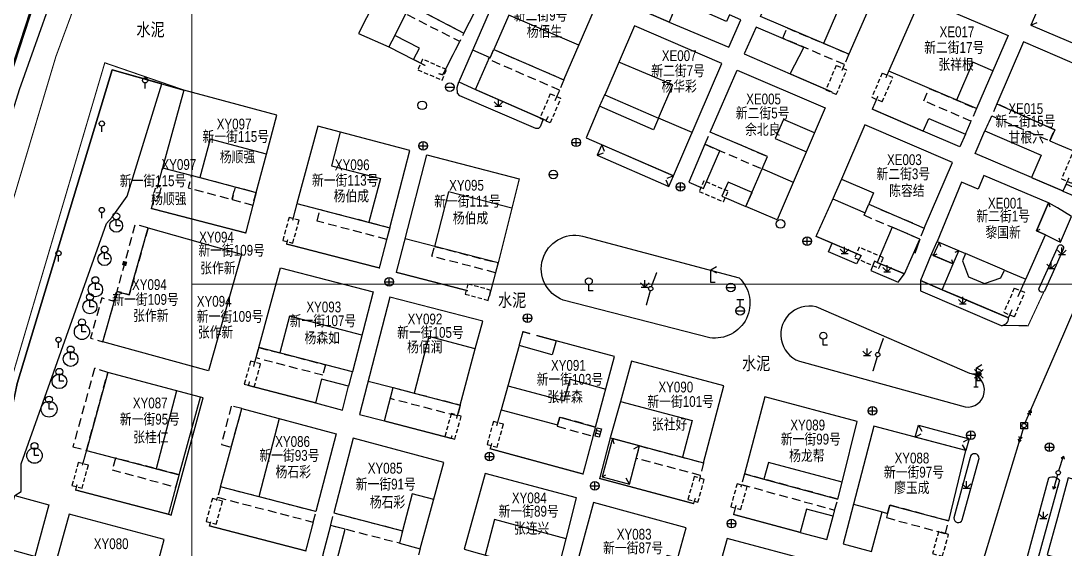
# Model space of a CAD drawing. Extents: x 396500 to 398250, y 1005980 to 1008200.
# Drawn here: x 396880.3 to 397000.9, y 1006299.3 to 1006360.4 of the extents above; entities that cross this region are included whole.
import ezdxf
from ezdxf.enums import TextEntityAlignment as Align

# ---------------------------------------------------------------- set-up
doc = ezdxf.new("R2010")
doc.units = 0
doc.header["$LTSCALE"] = 0.5
doc.header["$PDMODE"] = 35
doc.header["$PDSIZE"] = 0.5
doc.linetypes.add('X32', pattern=[1.5, 1, -0.5])
doc.linetypes.add('X5', pattern=[3, 2, -1])
doc.layers.get('0').update_dxf_attribs({"linetype": 'CONTINUOUS'})
doc.layers.add('ASSIST', color=7, linetype='CONTINUOUS', plot=False)
for name, color, linetype in [('DLSS', 4, 'CONTINUOUS'), ('DMTZ', 3, 'CONTINUOUS'), ('GXYZ', 2, 'CONTINUOUS'), ('JMD', 6, 'CONTINUOUS'), ('ZBTZ', 3, 'CONTINUOUS'), ('权属人', 160, 'CONTINUOUS'), ('用地红线', 1, 'CONTINUOUS'), ('编号', 90, 'CONTINUOUS'), ('门牌号', 1, 'CONTINUOUS')]:
    doc.layers.add(name, color=color, linetype=linetype)
doc.layers.add('绘图层', color=6, linetype='CONTINUOUS', lineweight=5)
doc.styles.add('细等线体', font='长等线体_0.TTF', dxfattribs={"width": 0.8})
doc.linetypes.add('10422', pattern='A,2,[150,AAA.SHX,S=1,R=0,X=0,Y=1],2,[177,AAA.SHX,S=1,R=0,X=0,Y=0.8],1e-09', length=4)
doc.linetypes.add('1161', pattern='A,0,[149,AAA.SHX,S=0.15,R=0,X=0,Y=0],-1.6', length=1.6)
doc.linetypes.add('443', pattern='A,5,[169,AAA.SHX,S=0.83,R=0,X=0,Y=0],5', length=10)
doc.linetypes.add('445', pattern='A,8,-0.5,[147,AAA.SHX,S=1,R=0,X=0,Y=0],-1.5', length=10)

# ---------------------------------------------------------------- blocks, each defined once
blk = doc.blocks.new('gc043')
for p, q in [((-1, 0), (1, 0)), ((0, -1), (0, 1))]:
    blk.add_line(p, q)
blk.add_circle((0, 0), 1)
blk = doc.blocks.new('gc188')
blk.add_circle((0, 0), 1)
blk = doc.blocks.new('gc041')
for p, q in [((-1, 0.5), (1, 0.5)), ((-1, -0.5), (-1, 0.5)), ((-0.33, 0.5), (-0.33, -0.5)), ((0.33, 0.5), (0.33, -0.5)), ((1, 0.5), (1, -0.5)), ((1, -0.5), (-1, -0.5))]:
    blk.add_line(p, q)
blk = doc.blocks.new('gc013a')
at = {"linetype": 'Continuous'}
blk.add_line((0.5, 0), (4, 0), dxfattribs=at)
at = {"linetype": 'Continuous', "flags": 128}
for points in [[(2.77, 0.35), (3.38, 0), (2.77, -0.35)], [(3.39, 0.35), (4, 0), (3.39, -0.35)]]:
    blk.add_lwpolyline(points, dxfattribs=at)
blk = doc.blocks.new('gc170')
at = {"linetype": 'Continuous'}
blk.add_circle((0, 0), 0.5, dxfattribs=at)
blk = doc.blocks.new('gc042')
blk.add_line((-1, 0), (1, 0))
blk.add_circle((0, 0), 1)
blk = doc.blocks.new('gc013c')
at = {"linetype": 'Continuous'}
blk.add_line((0.5, 0), (4, 0), dxfattribs=at)
at = {"linetype": 'Continuous', "const_width": 0.15, "flags": 128}
blk.add_lwpolyline([(3.775, 0, 1), (3.925, 0, 1)], format="xyb", close=True, dxfattribs=at)
blk = doc.blocks.new('gc133')
for p, q in [((-0.8, 2.6), (0.8, 2.6)), ((0, 1), (0, 2.6)), ((-1, 0), (1, 0))]:
    blk.add_line(p, q)
blk.add_circle((0, 0), 1)
blk = doc.blocks.new('gc145')
for p, q in [((0, 0), (0, 1.4)), ((1, 0), (0, 0))]:
    blk.add_line(p, q)
blk.add_circle((0, 2.2), 0.8)
blk = doc.blocks.new('gc063')
for p, q in [((-1, 3), (1, 3)), ((0, 0), (0, 3)), ((0.6, 3), (0.6, 2.2)), ((-0.5, 0), (0.5, 0))]:
    blk.add_line(p, q)
blk.add_circle((0.6, 1.8), 0.4)
blk.add_point((0.6, 3))
blk.add_point((0.6, 3))
blk = doc.blocks.new('gc052')
for p, q in [((0, 3), (1.3, 3.75)), ((0, 3), (1.3, 2.25)), ((0, 0), (0, 3)), ((1, 0), (0, 0))]:
    blk.add_line(p, q)
blk = doc.blocks.new('gc124')
for p, q in [((-1, 1), (0, 0)), ((-0.8, 0), (0.8, 0)), ((0, 0), (0, 1.6)), ((0, 0), (1, 1))]:
    blk.add_line(p, q)
blk = doc.blocks.new('gc325')
blk.add_line((0, 0), (0, 1.3))
blk.add_circle((0, 1.9), 0.6)
blk = doc.blocks.new('gc002')
at = {"const_width": 1}
blk.add_lwpolyline([(-0.5, 0), (0.5, 0)], dxfattribs=at)
blk = doc.blocks.new('gc013b')
at = {"linetype": 'Continuous'}
blk.add_line((0.5, 0), (4, 0), dxfattribs=at)
at = {"linetype": 'Continuous', "flags": 128}
blk.add_lwpolyline([(3.39, 0.35), (4, 0), (3.39, -0.35)], dxfattribs=at)

msp = doc.modelspace()

# ---------------------------------------------------------------- linework, layer by layer
at = {"layer": 'ASSIST', "linetype": '1161', "flags": 128}
msp.add_lwpolyline([(396876.22, 1006293.22), (396877.69, 1006299.69), (396877.81, 1006299.6), (396879.57, 1006305.54), (396880.3, 1006306.02), (396880.29, 1006309.22), (396890.13, 1006337.02), (396890.82, 1006337.75), (396892.52, 1006340.16), (396896.55, 1006353.17), (396890.82, 1006354.8), (396879.84, 1006318.52), (396877.33, 1006306.79), (396874.61, 1006292.83), (396875.51, 1006292.62)], close=True, dxfattribs=at)
at = {"layer": 'DLSS', "linetype": 'Continuous', "const_width": 0.125, "elevation": -27.35, "flags": 128}
msp.add_lwpolyline([(396856.38, 1006200), (396851.77, 1006202.24), (396849.92, 1006204.04), (396848.34, 1006207.24), (396848.63, 1006208.8), (396855.86, 1006241.06), (396868.04, 1006296.44), (396873.66, 1006320.63), (396884.3, 1006356.32), (396900.4, 1006400)], dxfattribs=at)
at = {"layer": 'DLSS', "linetype": 'Continuous', "const_width": 0.125, "flags": 128}
for points in [[(396861.06, 1006207.69), (396855.86, 1006208.98), (396854.8, 1006210.41), (396868.88, 1006274.24), (396879, 1006318.45), (396889.95, 1006355.6), (396899.1, 1006352.44)], [(396993.49, 1006325.22), (396996.62, 1006325.19), (396998.46, 1006329.15)]]:
    msp.add_lwpolyline(points, dxfattribs=at)
at = {"layer": 'DMTZ', "linetype": '10422', "flags": 128}
msp.add_lwpolyline([(396877.81, 1006299.6), (396877.69, 1006299.69), (396876.22, 1006293.22, -0.495971), (396874.61, 1006292.83), (396879.84, 1006318.52), (396890.82, 1006354.8), (396899.1, 1006352.44)], format="xyb", dxfattribs=at)
msp.add_lwpolyline([(396897.31, 1006303.38), (396897.63, 1006303.29), (396901.31, 1006316.83), (396901.02, 1006316.91)], dxfattribs=at)
at = {"layer": 'GXYZ', "linetype": 'Continuous'}
msp.add_line((396970.33, 1006228.47), (396995.58, 1006311.72), dxfattribs=at)
at = {"layer": 'GXYZ', "linetype": 'Continuous', "flags": 128}
for points in [[(397000, 1006322.57), (397033.31, 1006400)], [(396996.95, 1006315.47), (397000, 1006322.57)]]:
    msp.add_lwpolyline(points, dxfattribs=at)
at = {"layer": 'JMD', "linetype": 'Continuous'}
for p, q in [((396996.94, 1006359.97), (396997.68, 1006360.27)), ((396947.37, 1006346.13), (396947.66, 1006345.39)), ((396946.84, 1006344.91), (396947.58, 1006345.2)), ((396955.11, 1006341.29), (396954.82, 1006342.04)), ((396955.64, 1006342.52), (396954.9, 1006342.23)), ((396998.97, 1006339.42), (396999.12, 1006338.94)), ((396997.57, 1006336.18), (396998.03, 1006336.36)), ((396986.33, 1006334.83), (396986.51, 1006334.37)), ((397000.36, 1006334.85), (397000.19, 1006335.31)), ((396985.66, 1006333.33), (396986.13, 1006333.51)), ((396988.63, 1006333.86), (396988.16, 1006333.67)), ((396987.98, 1006332.34), (396987.79, 1006332.8)), ((396983.95, 1006313.68), (396984.35, 1006312.99)), ((396948.6, 1006312.14), (396948.76, 1006311.52)), ((396983.58, 1006312.29), (396984.27, 1006312.7)), ((396989.81, 1006312.12), (396989.11, 1006311.72)), ((396951.73, 1006311.3), (396951.04, 1006310.9)), ((396989.44, 1006310.74), (396989.04, 1006311.43)), ((396947.43, 1006307.7), (396947.82, 1006307.93)), ((396950.57, 1006306.86), (396950.17, 1006307.55))]:
    msp.add_line(p, q, dxfattribs=at)
at = {"layer": 'JMD', "linetype": '445', "flags": 128}
msp.add_lwpolyline([(396865.58, 1006297.12), (396870.97, 1006323.34), (396880.1, 1006352.51), (396885.69, 1006368.27), (396896.16, 1006399.32), (396896.37, 1006400)], dxfattribs=at)
at = {"layer": 'JMD', "linetype": 'Continuous', "flags": 128}
for points, elevation in [([(396919.27, 1006358.98), (396922.77, 1006357.44), (396925.62, 1006355.98), (396926.3, 1006357.31), (396923.46, 1006358.77), (396925.23, 1006362.26), (396931.44, 1006359.02), (396935.36, 1006366.71), (396925.71, 1006371.62)], 14.57), ([(396901.92, 1006319.98), (396889.74, 1006323.34), (396891.38, 1006329.16), (396892.77, 1006328.76), (396894.96, 1006336.52), (396905.73, 1006333.48)], 14.32)]:
    msp.add_lwpolyline(points, close=True, dxfattribs=dict(at, elevation=elevation))
for points in [[(396965.72, 1006360.95), (396969.42, 1006369.41), (396979.59, 1006365.06), (396975.91, 1006356.6)], [(396946.53, 1006361.82), (396936.44, 1006366.27), (396930.87, 1006353.39), (396932.76, 1006352.51), (396934.38, 1006356.22), (396934.48, 1006356.18), (396934.89, 1006357.13), (396942.99, 1006353.63)], [(396956.21, 1006362.83), (396955.14, 1006360.31), (396962.04, 1006357.39), (396963.45, 1006360.56), (396962.13, 1006361.15), (396961.79, 1006360.37)], [(396980.53, 1006354.64), (396984.21, 1006363.09), (396994.32, 1006358.75), (396990.65, 1006350.3)], [(396961.22, 1006355.53), (396951.14, 1006359.88), (396947.71, 1006351.91), (396953.91, 1006349.21), (396953.33, 1006347.85), (396947.1, 1006350.57), (396945.55, 1006346.93), (396955.64, 1006342.52)], [(396965.19, 1006359.73), (396963.83, 1006356.62), (396969.14, 1006354.31), (396970.71, 1006357.37)], [(396963.02, 1006354.76), (396973.18, 1006350.4), (396967.64, 1006337.42), (396964.02, 1006338.96), (396966.51, 1006344.75), (396959.89, 1006347.57)], [(396899.1, 1006352.44), (396896.62, 1006343.45), (396900.92, 1006342.32), (396907.45, 1006340.59), (396908.63, 1006345.04), (396909.83, 1006349.54)], [(396989.38, 1006347.36), (396988.72, 1006345.88), (396984.51, 1006347.69), (396985.15, 1006349.17)], [(396914.56, 1006348.26), (396912.15, 1006339.32), (396922.88, 1006336.53), (396925.2, 1006345.45)], [(396977.74, 1006348.44), (396975.05, 1006342.15), (396974.07, 1006339.86), (396977.78, 1006338.26), (396978.2, 1006339.24), (396984.63, 1006336.48), (396987.9, 1006344.08)], [(396998.13, 1006344.93), (396997.01, 1006342.32), (396990.51, 1006345.12), (396991.62, 1006347.72)], [(396947.37, 1006346.13), (396946.84, 1006344.91), (396955.11, 1006341.29), (396955.64, 1006342.52)], [(396959.28, 1006346.17), (396957.41, 1006341.8), (396959.1, 1006341.05), (396960.99, 1006345.43)], [(396924.64, 1006335.25), (396927.16, 1006344.94), (396937.84, 1006342.17), (396935.4, 1006332.45)], [(396990.84, 1006340.97), (396988.91, 1006341.78), (396986.1, 1006334.93), (396989.39, 1006333.53), (396989.03, 1006332.7), (396989.75, 1006330.85), (396991.59, 1006330.07), (396993.48, 1006330.72), (396993.91, 1006331.61), (396996.34, 1006330.57), (396998.64, 1006335.69), (396997.57, 1006336.18), (396998.97, 1006339.42), (396991.51, 1006342.57)], [(396961.24, 1006340.16), (396964.02, 1006338.96), (396964.73, 1006340.61), (396961.95, 1006341.81)], [(396980.93, 1006336.57), (396979.17, 1006332.51), (396982.35, 1006331.21), (396984.1, 1006335.21)], [(396986.33, 1006334.83), (396985.66, 1006333.33), (396987.98, 1006332.34), (396988.63, 1006333.86)], [(396985.43, 1006333.42), (396984.19, 1006330.43), (396986.7, 1006329.33), (396987.98, 1006332.34)], [(396907.75, 1006322.67), (396910.26, 1006331.87), (396920.95, 1006329.09), (396918.56, 1006319.87)], [(396922.89, 1006328.51), (396919.36, 1006314.93), (396922.27, 1006314.17), (396923.27, 1006318.03), (396925.69, 1006317.4), (396931.02, 1006316.02), (396932.75, 1006322.53), (396933.61, 1006325.73)], [(396937.81, 1006322.89), (396935.75, 1006315.48), (396942.27, 1006313.74), (396942.52, 1006314.63), (396946.65, 1006313.47), (396948.83, 1006321.63), (396942.08, 1006323.45), (396941.65, 1006321.84)], [(396961.46, 1006318.23), (396950.81, 1006321.1), (396949.52, 1006316.44), (396948.35, 1006312.21), (396956.69, 1006309.98), (396959.1, 1006309.33)], [(396890.3, 1006319.77), (396887.84, 1006310.77), (396898.54, 1006307.95), (396901.02, 1006316.91)], [(396915, 1006319), (396914.29, 1006316.27), (396917.4, 1006315.43), (396918.12, 1006318.19)], [(396966.22, 1006316.97), (396963.84, 1006308.05), (396966.1, 1006307.44), (396974.63, 1006305.14), (396975.12, 1006307.08), (396976.88, 1006314.1)], [(396903.3, 1006306.56), (396905.78, 1006315.61), (396916.69, 1006312.7), (396914.35, 1006303.69)], [(396978.78, 1006313.57), (396975.26, 1006299.97), (396978.51, 1006299.07), (396979.74, 1006303.66), (396980.38, 1006303.49), (396980.64, 1006304.44), (396987.45, 1006302.61), (396989.44, 1006310.74)], [(396996.53, 1006314), (396996.53, 1006313.25), (396995.78, 1006313.25), (396995.78, 1006314)], [(396926.4, 1006299.4), (396929.13, 1006309.37), (396918.65, 1006312.18), (396916.41, 1006303.54), (396924.35, 1006301.48), (396923.98, 1006300.03)], [(396951.73, 1006311.3), (396948.59, 1006312.14), (396947.43, 1006307.7), (396950.57, 1006306.86)], [(396933.9, 1006308.11), (396931.46, 1006299.34), (396938.3, 1006297.43), (396936.97, 1006292.67), (396940.78, 1006291.64), (396942.18, 1006296.35), (396943.25, 1006300.54), (396944.46, 1006305.28)], [(396879.57, 1006305.54), (396883.5, 1006304.47), (396881.86, 1006298.51), (396877.81, 1006299.6)], [(396946.4, 1006304.74), (396944.2, 1006296.64), (396950.18, 1006295), (396949.79, 1006293.58), (396953.27, 1006292.64), (396954.91, 1006298.67), (396956.17, 1006298.33), (396957.12, 1006301.82)], [(396885.83, 1006303.39), (396883.38, 1006294.5), (396891.47, 1006292.52), (396890.3, 1006287.76), (396893.24, 1006287.01), (396896.8, 1006300.45)], [(396971.01, 1006303.99), (396970.28, 1006301.29), (396973.35, 1006300.47), (396974.08, 1006303.16)], [(396916.03, 1006302.09), (396915.12, 1006298.58), (396916.79, 1006298.14), (396917.71, 1006301.66)], [(396961.85, 1006300.57), (396960.62, 1006296.13), (396961.78, 1006295.82), (396960.44, 1006291.01), (396967.03, 1006289.24), (396965.86, 1006284.9), (396968.89, 1006284.1), (396972.52, 1006297.73)]]:
    msp.add_lwpolyline(points, close=True, dxfattribs=at)
for points in [[(396976.63, 1006366.33), (396973, 1006357.84)], [(396944.71, 1006357.62), (396936.61, 1006361.11), (396934.89, 1006357.13)], [(396923.46, 1006358.77), (396922.77, 1006357.44)], [(397000, 1006356.32), (396996.08, 1006358.01), (396993, 1006350.86), (396999.69, 1006347.86), (396999.11, 1006346.58), (397000, 1006346.2)], [(396934.38, 1006356.22), (396932.47, 1006357.06)], [(396957.79, 1006347.52), (396953.91, 1006349.21), (396955.57, 1006353.04), (396949.34, 1006355.69)], [(396992.56, 1006354.68), (396990.24, 1006355.67), (396988.35, 1006351.28)], [(397000, 1006346.2), (397002.6, 1006345.1), (397006.4, 1006353.57), (397000, 1006356.32)], [(396971.95, 1006347.51), (396968.35, 1006349.06), (396967.41, 1006346.85), (396971.01, 1006345.31)], [(396908.63, 1006345.04), (396902.11, 1006346.78), (396900.92, 1006342.32)], [(396917.15, 1006347.58), (396916.14, 1006343.7), (396921.8, 1006342.21), (396920.47, 1006337.16)], [(396969.5, 1006341.76), (396965.9, 1006343.32)], [(396975.05, 1006342.15), (396978.77, 1006340.56), (396978.2, 1006339.24)], [(396936.98, 1006338.78), (396929.67, 1006340.68), (396928.03, 1006334.37)], [(397000, 1006338.81), (396998.97, 1006339.42), (396997.57, 1006336.18), (396998.64, 1006335.69), (397000, 1006335.02)], [(397000, 1006335.02), (397000.36, 1006334.85), (397001.64, 1006337.83), (397000, 1006338.81)], [(396993.91, 1006331.61), (396989.39, 1006333.53)], [(396919.66, 1006324.11), (396911.28, 1006326.29), (396910.17, 1006322.05)], [(396932.75, 1006322.53), (396927.39, 1006323.93), (396925.69, 1006317.4)], [(396936.51, 1006318.23), (396943.02, 1006316.49), (396943.72, 1006319), (396947.82, 1006317.85)], [(396920.36, 1006318.78), (396923.27, 1006318.03)], [(396898.25, 1006317.65), (396895.88, 1006308.65)], [(396949.52, 1006316.44), (396957.82, 1006314.24), (396956.69, 1006309.98)], [(396910.1, 1006314.46), (396907.74, 1006305.4)], [(396975.12, 1006307.08), (396966.61, 1006309.37), (396966.1, 1006307.44)], [(397000, 1006298.35), (397009.38, 1006295.72), (397011.91, 1006304.72), (397001.25, 1006307.59), (397000, 1006303.01)], [(396927.96, 1006305.09), (396925.46, 1006305.73), (396924.35, 1006301.48)], [(396976.44, 1006304.54), (396979.74, 1006303.66)], [(396943.25, 1006300.54), (396934.98, 1006302.76), (396933.88, 1006298.66)], [(397000, 1006303.01), (396998.82, 1006298.68), (397000, 1006298.35)]]:
    msp.add_lwpolyline(points, dxfattribs=at)
at = {"layer": 'JMD', "linetype": 'Continuous'}
for points in [[(397000, 1006363.88), (396998.86, 1006364.37), (396996.94, 1006359.97), (397000, 1006358.66)], [(397000, 1006358.66), (397002.02, 1006357.79), (397003.91, 1006362.2), (397000, 1006363.88)]]:
    msp.add_lwpolyline(points, dxfattribs=at)
at = {"layer": 'JMD', "color": 6, "linetype": '443', "const_width": 0.15, "flags": 128}
for points in [[(396952.22, 1006362.37), (396951.93, 1006361.7), (396955.14, 1006360.31)], [(396928.51, 1006354.35), (396928.99, 1006354.21), (396930.95, 1006358.06)], [(396975.11, 1006354.7), (396975.4, 1006355.39)], [(396969.14, 1006354.31), (396973.99, 1006352.21)], [(396980.53, 1006354.64), (396980.18, 1006353.86)], [(396932.76, 1006352.51), (396940.94, 1006348.93), (396941.19, 1006349.4)], [(396941.95, 1006351.19), (396942.5, 1006352.43)], [(396947.71, 1006351.91), (396947.1, 1006350.57)], [(396979.27, 1006351.74), (396978.62, 1006350.24), (396984.51, 1006347.69)], [(396992.42, 1006349.45), (396991.62, 1006347.72)], [(396989.38, 1006347.36), (396990.02, 1006348.84)], [(396896.62, 1006343.45), (396895.98, 1006341.04)], [(396997.01, 1006342.32), (397000, 1006341.05)], [(396895.64, 1006339.9), (396895.33, 1006338.75), (396906.24, 1006335.92), (396907.45, 1006340.59)], [(396974.07, 1006339.86), (396972.12, 1006335.53), (396977.32, 1006333.31)], [(396912.15, 1006339.32), (396911.65, 1006337.37)], [(396911.08, 1006335.15), (396910.95, 1006334.64), (396921.67, 1006331.87), (396922.88, 1006336.53)], [(396924.64, 1006335.25), (396923.63, 1006331.37), (396931.91, 1006329.23)], [(396986.1, 1006334.93), (396985.43, 1006333.42)], [(396934.38, 1006328.59), (396935.4, 1006332.45)], [(396995.42, 1006328.52), (396996.34, 1006330.57)], [(396986.7, 1006329.33), (396994.34, 1006326.1), (396994.77, 1006327.05)], [(396939.09, 1006324.27), (396938.26, 1006324.5), (396937.81, 1006322.89)], [(396942.08, 1006323.45), (396939.81, 1006324.07)], [(396907.75, 1006322.67), (396907.13, 1006320.46)], [(396918.12, 1006318.19), (396918.56, 1006319.87)], [(396906.67, 1006318.74), (396906.55, 1006318.28), (396914.29, 1006316.27)], [(396930.58, 1006314.44), (396931.02, 1006316.02)], [(396935.75, 1006315.48), (396935.22, 1006313.61)], [(396922.27, 1006314.17), (396929.97, 1006312.16), (396930.07, 1006312.49)], [(396934.66, 1006311.59), (396934.48, 1006310.96), (396945.2, 1006308.04), (396946.37, 1006312.41)], [(396948.35, 1006312.21), (396947.13, 1006307.52), (396957.96, 1006304.62), (396958.18, 1006305.24)], [(396887.84, 1006310.77), (396887.36, 1006309.04)], [(396897.32, 1006303.38), (396898.54, 1006307.95)], [(396898.17, 1006306.52), (396898.54, 1006307.95)], [(396958.62, 1006307.18), (396958.78, 1006307.88)], [(396886.75, 1006306.82), (396886.58, 1006306.19), (396897.32, 1006303.38)], [(396963.52, 1006306.82), (396963.44, 1006306.52)], [(396902.97, 1006305.35), (396902.85, 1006304.94)], [(396962.88, 1006304.42), (396962.6, 1006303.36), (396970.28, 1006301.29)], [(396974.08, 1006303.16), (396974.27, 1006303.87)], [(396902.18, 1006302.53), (396902.04, 1006302.04), (396913.17, 1006299.15), (396914.04, 1006302.48)], [(396926.21, 1006298.67), (396926.4, 1006299.4)]]:
    msp.add_lwpolyline(points, dxfattribs=at)
at = {"layer": 'JMD', "linetype": 'X5', "flags": 128}
for points, elevation in [([(396924.71, 1006361.24), (396925.23, 1006362.26), (396931.44, 1006359.02), (396930.95, 1006358.06)], 18.23), ([(396894.96, 1006336.52), (396892.77, 1006328.76), (396891.38, 1006329.16), (396893.48, 1006336.93)], 14.01), ([(396889.74, 1006323.34), (396891.05, 1006328), (396889.61, 1006328.4), (396888.3, 1006323.75)], 13.93)]:
    msp.add_lwpolyline(points, close=True, dxfattribs=dict(at, elevation=elevation))
at = {"layer": 'JMD', "linetype": 'X5'}
for points in [[(396975.91, 1006356.6), (396975.4, 1006355.39), (396968.29, 1006358.44), (396968.8, 1006359.63)], [(396942.99, 1006353.63), (396942.5, 1006352.43), (396934.29, 1006356), (396934.38, 1006356.22), (396934.48, 1006356.18), (396934.89, 1006357.13)], [(396990.65, 1006350.3), (396990.02, 1006348.84), (396984.56, 1006351.21), (396985.18, 1006352.64)], [(396993, 1006350.86), (396992.42, 1006349.45), (396999.11, 1006346.58), (396999.69, 1006347.86)], [(396922.88, 1006336.53), (396922.53, 1006335.18), (396914.47, 1006337.28), (396914.82, 1006338.63)], [(396984.63, 1006336.48), (396984.1, 1006335.21), (396977.67, 1006337.96), (396977.78, 1006338.26), (396978.2, 1006339.24)], [(396935.4, 1006332.45), (396935.09, 1006331.32), (396927.73, 1006333.23), (396928.03, 1006334.37)], [(396915.44, 1006320.68), (396915.13, 1006319.47), (396907.44, 1006321.46), (396907.75, 1006322.67)], [(396890.3, 1006319.77), (396888.77, 1006320.26), (396886.27, 1006311.2), (396887.84, 1006310.77)], [(396931.02, 1006316.02), (396930.68, 1006314.75), (396922.94, 1006316.76), (396923.27, 1006318.03)], [(396905.78, 1006315.61), (396904.55, 1006315.9), (396903.42, 1006311.45), (396904.56, 1006311.13)], [(396946.65, 1006313.47), (396942.52, 1006314.63), (396942.27, 1006313.74), (396942.23, 1006313.57), (396946.37, 1006312.41)], [(396959.1, 1006309.33), (396958.78, 1006307.88), (396951.35, 1006309.84), (396951.73, 1006311.3)], [(396898.17, 1006306.52), (396898.54, 1006307.95), (396891.19, 1006309.88), (396890.82, 1006308.53)], [(396963.84, 1006308.05), (396963.52, 1006306.82), (396974.27, 1006303.87), (396974.63, 1006305.14)], [(396903.3, 1006306.56), (396902.97, 1006305.35), (396914.04, 1006302.48), (396914.35, 1006303.69)], [(396980.38, 1006303.49), (396980.25, 1006302.99), (396987.06, 1006301.16), (396987.45, 1006302.61), (396980.64, 1006304.44)]]:
    msp.add_lwpolyline(points, close=True, dxfattribs=at)
at = {"layer": 'JMD', "color": 6, "linetype": '443', "const_width": 0.15, "elevation": 14.57, "flags": 128}
msp.add_lwpolyline([(396925.62, 1006355.98), (396926.98, 1006355.28)], dxfattribs=at)
at = {"layer": 'JMD', "linetype": 'X32'}
for points in [[(396926.64, 1006356.01), (396926.12, 1006354.79), (396928.92, 1006353.59), (396929.44, 1006354.81)], [(396973.25, 1006352.47), (396974.46, 1006351.95), (396975.66, 1006354.75), (396974.45, 1006355.27)], [(396978.56, 1006351.61), (396979.77, 1006351.08), (396980.98, 1006353.88), (396979.76, 1006354.41)], [(396940.22, 1006349.2), (396941.44, 1006348.68), (396942.64, 1006351.48), (396941.42, 1006352)], [(397000.48, 1006342.18), (397001.7, 1006341.66), (397002.9, 1006344.46), (397001.68, 1006344.98)], [(396961.43, 1006339.52), (396961.95, 1006340.74), (396959.15, 1006341.94), (396958.63, 1006340.72)], [(396910.51, 1006335.06), (396911.67, 1006334.74), (396912.4, 1006337.39), (396911.25, 1006337.71)], [(396979.39, 1006331.84), (396979.91, 1006333.06), (396977.11, 1006334.26), (396976.59, 1006333.05)], [(396934.24, 1006328.12), (396934.56, 1006329.28), (396931.91, 1006330.01), (396931.59, 1006328.85)], [(396993.82, 1006326.74), (396995.03, 1006326.22), (396996.23, 1006329.02), (396995.02, 1006329.54)], [(396906.06, 1006318.44), (396907.22, 1006318.12), (396907.95, 1006320.77), (396906.79, 1006321.09)], [(396929.24, 1006312.38), (396930.39, 1006312.06), (396931.13, 1006314.71), (396929.97, 1006315.03)], [(396934.11, 1006311.46), (396935.27, 1006311.14), (396936, 1006313.79), (396934.84, 1006314.11)], [(396886.16, 1006306.72), (396887.32, 1006306.4), (396888.05, 1006309.05), (396886.89, 1006309.37)], [(396957.31, 1006305.09), (396958.47, 1006304.77), (396959.2, 1006307.42), (396958.05, 1006307.74)], [(396962.27, 1006304.26), (396963.43, 1006303.95), (396964.16, 1006306.59), (396963, 1006306.91)], [(396901.66, 1006302.56), (396902.82, 1006302.24), (396903.55, 1006304.89), (396902.39, 1006305.21)], [(396985.57, 1006298.84), (396986.73, 1006298.52), (396987.43, 1006301.06), (396987.06, 1006301.16), (396986.27, 1006301.38)]]:
    msp.add_lwpolyline(points, close=True, dxfattribs=at)
at = {"layer": 'JMD', "linetype": 'X5', "flags": 128}
for points in [[(396959.28, 1006346.17), (396965.9, 1006343.32), (396966.51, 1006344.75), (396959.89, 1006347.57)], [(396905.03, 1006341.23), (396899.96, 1006342.57), (396899.58, 1006341.14), (396904.65, 1006339.79)], [(396904.65, 1006339.79), (396907.06, 1006339.14), (396907.44, 1006340.59), (396905.03, 1006341.23)], [(396916.41, 1006303.54), (396924.35, 1006301.48), (396923.98, 1006300.03), (396916.03, 1006302.09)]]:
    msp.add_lwpolyline(points, close=True, dxfattribs=at)
at = {"layer": 'JMD', "color": 6, "linetype": '443', "flags": 128}
msp.add_lwpolyline([(397000, 1006341.05, 0.15, 0.15, 0), (397000.65, 1006340.77, 0.15, 0.15, 0), (397001.34, 1006342.29, 0, 0, 0)], format="xyseb", dxfattribs=at)
at = {"layer": 'JMD', "linetype": 'X32', "flags": 128}
msp.add_lwpolyline([(396896.02, 1006339.58), (396895.45, 1006339.73), (396895.89, 1006341.38), (396896.47, 1006341.23)], close=True, dxfattribs=at)
at = {"layer": 'JMD', "linetype": 'Continuous'}
msp.add_lwpolyline([(396983.58, 1006312.29), (396983.95, 1006313.68), (396989.81, 1006312.12), (396989.44, 1006310.74)], close=True, dxfattribs=at)
at = {"layer": 'ZBTZ', "linetype": '1161'}
for points in [[(396940.58, 1006349.09), (396940.25, 1006348.2), (396940.06, 1006348), (396939.76, 1006347.99), (396930.97, 1006351.76), (396930.7, 1006352.09), (396930.65, 1006352.74), (396930.87, 1006353.39), (396932.76, 1006352.51)], [(396977.32, 1006333.31), (396976.81, 1006332.33), (396973.54, 1006333.74), (396973.97, 1006334.74)], [(396979.17, 1006332.51), (396978.88, 1006332.64), (396978.46, 1006331.56), (396981.61, 1006330.24), (396982.35, 1006331.21)]]:
    msp.add_lwpolyline(points, close=True, dxfattribs=at)
for points in [[(397000.65, 1006340.77), (397002.96, 1006339.79, 0.953801), (397003.25, 1006340.56), (397001.01, 1006341.57)], [(396984.19, 1006330.43), (396984.2, 1006329.24), (396993.49, 1006325.22, 0.459917), (396994.34, 1006326.1), (396989, 1006328.36), (396986.7, 1006329.33)], [(396989.94, 1006309.95), (396988.05, 1006302.96, 0.873244), (396989.01, 1006302.73), (396990.93, 1006309.71, 1.097432)], [(397000.24, 1006307.31), (396997.74, 1006298.22, -0.489813), (396996.55, 1006298.5), (396999.01, 1006307.59, -0.398477)]]:
    msp.add_lwpolyline(points, format="xyb", close=True, dxfattribs=at)
at = {"layer": 'ZBTZ', "linetype": '1161', "flags": 128}
for points in [[(396959.84, 1006323.8), (396942.91, 1006328.15, -0.936734), (396945.12, 1006335.56), (396963.24, 1006330.72, -0.731412)], [(396970.62, 1006320.96), (396989.33, 1006315.79, 0.998018), (396989.9, 1006319.68), (396972.14, 1006327.36, 1.013327)]]:
    msp.add_lwpolyline(points, format="xyb", close=True, dxfattribs=at)
at = {"layer": 'ZBTZ', "linetype": '1161'}
for points in [[(397000, 1006332.53), (396998.52, 1006329.17, -0.814472), (396997.89, 1006329.54), (397000, 1006334.21)], [(397000, 1006334.21), (397000.12, 1006334.48, -0.774902), (397000.67, 1006334.03), (397000, 1006332.53)], [(397000, 1006307.55, -0.093767), (397000.24, 1006307.31), (397000, 1006306.45)]]:
    msp.add_lwpolyline(points, format="xyb", dxfattribs=at)
for centre, radius in [((396891.27, 1006336.75, 13.9), 0.741), ((396889.92, 1006332.91, 13.95), 0.757), ((396888.87, 1006329.36, 13.87), 0.828), ((396888.23, 1006327.39, 13.82), 0.816), ((396887.31, 1006324.47, 13.73), 0.877), ((396886, 1006321.34, 13.77), 0.85), ((396884.7, 1006318.76, 13.77), 0.848), ((396883.51, 1006315.54, 13.86), 0.922), ((396881.83, 1006310.17, 13.71), 0.893)]:
    msp.add_circle(centre, radius, dxfattribs=at)
at = {"layer": '用地红线', "linetype": 'Continuous', "const_width": 0.3, "flags": 128}
msp.add_lwpolyline([(397271.32, 1006673.86), (397185.66, 1006354.4), (397168.5, 1006359), (397138, 1006287.5), (397082.14, 1006234.66), (397047.45, 1006156.69, -0.306075), (397015.16, 1006147.48), (396845.45, 1006202.77, -0.414213), (396835.84, 1006221.68), (396896.97, 1006409.31, -0.090189), (397228.69, 1007024.03)], format="xyb", dxfattribs=at)
at = {"layer": '绘图层', "linetype": 'Continuous', "flags": 128}
for points in [[(396900, 1006730), (396900, 1006330), (397300, 1006330), (397300, 1006730)], [(396550, 1006440), (396550, 1006090), (396900, 1006090), (396900, 1006440)], [(396900, 1006330), (396900, 1005980), (397250, 1005980), (397250, 1006330)]]:
    msp.add_lwpolyline(points, close=True, dxfattribs=at)

# ---------------------------------------------------------------- block references
at = {"layer": 'DLSS', "linetype": 'Continuous', "xscale": 0.5, "yscale": 0.5}
for p in [(396959.98, 1006330.17), (396990.64, 1006318.83)]:
    msp.add_blockref('gc052', p, dxfattribs=at)
at = {"layer": 'DLSS', "linetype": 'Continuous', "xscale": 0.5, "yscale": 0.5, "zscale": 0.5}
msp.add_blockref('gc063', (396990.61, 1006318.12, 15.89), dxfattribs=at)
at = {"layer": 'GXYZ', "linetype": 'Continuous', "xscale": 0.5, "yscale": 0.5}
for name, p in [('gc042', (396929.8, 1006352.77)), ('gc188', (396926.62, 1006350.68, 14.83)), ('gc042', (396941.77, 1006342.68, -73.99)), ('gc042', (396962.26, 1006329.61, 15.37)), ('gc170', (396953.03, 1006329.48)), ('gc133', (396963.36, 1006326.92, -75.68)), ('gc170', (396979.24, 1006321.85)), ('gc043', (396990.02, 1006312.54)), ('gc170', (396996.16, 1006313.64)), ('gc170', (397000.1, 1006308.19))]:
    msp.add_blockref(name, p, dxfattribs=at)
at = {"layer": 'GXYZ', "xscale": 0.5, "yscale": 0.5, "zscale": 0.5}
for p in [(396944.4, 1006346.4, -74.99), (396926.72, 1006345.99, -74.92), (396956.45, 1006341.25), (396971.1, 1006334.97), (396938.8, 1006326.08, 14.8), (396978.65, 1006315.34, 15.26), (396934.4, 1006310.07, 14.72), (396962.35, 1006302.3)]:
    msp.add_blockref('gc043', p, dxfattribs=at)
at = {"layer": 'GXYZ', "linetype": 'Continuous', "xscale": 0.5, "yscale": 0.5, "zscale": 0.5}
for name, p in [('gc188', (396968.01, 1006336.96, 15.48)), ('gc043', (396922.8, 1006330.26)), ('gc043', (396999.09, 1006311.15, 15.68)), ('gc043', (396946.55, 1006306.68))]:
    msp.add_blockref(name, p, dxfattribs=at)
at = {"layer": 'GXYZ', "linetype": 'Continuous', "yscale": 0.5}
for name, p, xscale, rotation in [('gc013c', (396984.19, 1006335.44), 0.4999999999999999, 250.4840710340609), ('gc013c', (396953.03, 1006329.48), 0.5, 69.93354374368124), ('gc013c', (396953.03, 1006329.48), 0.4999999999999998, 254.7982099311306), ('gc013c', (396979.24, 1006321.85), 0.4999999999999998, 70.48407103406086), ('gc013c', (396979.24, 1006321.85), 0.5, 253.4713778671027), ('gc013a', (396996.16, 1006313.64), 0.5, 66.72609698758717), ('gc013a', (396996.16, 1006313.64), 0.5, 253.1306634155778), ('gc013b', (397000.1, 1006308.19), 0.5, 72.35969376946566), ('gc013b', (397000.1, 1006308.19), 0.5, 254.0855763867725)]:
    msp.add_blockref(name, p, dxfattribs=dict(at, xscale=xscale, rotation=rotation))
at = {"layer": 'GXYZ', "xscale": 0.5, "yscale": 0.5, "zscale": 0.5, "rotation": 254.6759643869459}
msp.add_blockref('gc041', (396946.96, 1006312.84), dxfattribs=at)
at = {"layer": 'JMD', "linetype": 'Continuous', "xscale": 0.4999999999999999, "yscale": 0.5, "zscale": 0.5, "rotation": 344.8266191433615}
msp.add_blockref('gc002', (396892.24, 1006332.39, 13.92), dxfattribs=at)
at = {"layer": 'ZBTZ', "linetype": 'Continuous', "xscale": 0.5, "yscale": 0.5}
for name, p in [('gc325', (396894.61, 1006352.62)), ('gc124', (396935.43, 1006350.59)), ('gc325', (396889.61, 1006347.62)), ('gc325', (396889.61, 1006337.62)), ('gc145', (396891.27, 1006336.75, 13.9)), ('gc325', (396884.61, 1006332.62)), ('gc145', (396889.92, 1006332.91, 13.95)), ('gc124', (396975.42, 1006333.53)), ('gc124', (397000.52, 1006333.44)), ('gc124', (396999.29, 1006331.8)), ('gc124', (396980.34, 1006331.41)), ('gc145', (396888.87, 1006329.36, 13.87)), ('gc145', (396945.87, 1006329.24)), ('gc145', (396888.23, 1006327.39, 13.82)), ('gc124', (396989.08, 1006327.73)), ('gc145', (396887.31, 1006324.47, 13.73)), ('gc325', (396884.61, 1006322.62)), ('gc145', (396972.95, 1006322.93)), ('gc145', (396886, 1006321.34, 13.77)), ('gc145', (396884.7, 1006318.76, 13.77)), ('gc145', (396883.51, 1006315.54, 13.86)), ('gc145', (396881.83, 1006310.17, 13.71)), ('gc124', (396989.5, 1006306.4)), ('gc124', (396998.39, 1006302.88))]:
    msp.add_blockref(name, p, dxfattribs=at)
at = {"layer": 'ZBTZ', "linetype": '1161', "xscale": 0.5, "yscale": 0.5}
for p in [(396952.33, 1006329.66), (396978.02, 1006321.74)]:
    msp.add_blockref('gc124', p, dxfattribs=at)

# ---------------------------------------------------------------- texts
at = {"layer": 'DLSS', "linetype": 'Continuous', "style": '细等线体', "width": 0.8}
for p in [(396895.24, 1006359.47), (396937.01, 1006328.17), (396965.2, 1006320.86)]:
    msp.add_text('水泥', height=1.5, dxfattribs=at).set_placement(p, align=Align.MIDDLE)
at = {"layer": '权属人', "linetype": 'Continuous', "char_height": 1.25, "attachment_point": 1, "style": '细等线体'}
for s, insert, own_width in [('杨佰生', (396938.7, 1006359.86), 4.0094), ('张祥根', (396986.25, 1006356.05), 5.3582), ('杨华彩', (396954.26, 1006353.52), 5.4589), ('余北良', (396963.92, 1006348.52), 8.9397), ('甘根六', (396994.36, 1006347.62), 5.811), ('杨顺强', (396903.24, 1006345.35), 8.6688), ('杨伯成', (396916.39, 1006340.83), 5.8613), ('陈容结', (396980.57, 1006341.45), 7.2703), ('杨顺强', (396895.3, 1006340.51), 8.6688), ('杨伯成', (396930.16, 1006338.28), 7.3105), ('黎国新', (396991.69, 1006336.62), 8.1559), ('张作新', (396900.97, 1006332.5), 8.8888), ('张作新', (396893.22, 1006327), 8.8888), ('张作新', (396900.7, 1006325.08), 8.8888), ('杨森如', (396913.02, 1006324.42), 6.4861), ('杨佰润', (396924.87, 1006323.37), 5.5873), ('张梓森', (396941.08, 1006317.61), 6.8255), ('张社好', (396953.15, 1006314.43), 7.7339), ('张桂仁', (396893.23, 1006312.95), 4.9402), ('杨龙帮', (396969.01, 1006310.79), 7.9344), ('杨石彩', (396909.68, 1006308.92), 9.8731), ('廖玉成', (396981.14, 1006307.1), 5.5127), ('杨石彩', (396920.57, 1006305.43), 5.7922), ('张连兴', (396937.22, 1006302.4), 6.9122)]:
    msp.add_mtext_dynamic_manual_height_columns(s, width=1.0018, gutter_width=1, heights=[0], dxfattribs=dict(at, insert=insert)).dxf.set("width", own_width)
at = {"layer": '编号', "linetype": 'Continuous', "char_height": 1.25, "attachment_point": 1, "style": '细等线体'}
for s, insert in [('XE017', (396986.39, 1006359.81)), ('XE007', (396954.3, 1006357.05)), ('XE005', (396964.05, 1006352.04)), ('XE015', (396994.34, 1006350.93)), ('XY097', (396902.88, 1006349.14)), ('XY097', (396896.5, 1006344.46)), ('XY096', (396916.53, 1006344.43)), ('XE003', (396980.32, 1006345.02)), ('XY095', (396929.73, 1006342.06)), ('XE001', (396991.98, 1006339.99)), ('XY094', (396900.85, 1006336.06)), ('XY094', (396893.1, 1006330.57)), ('XY094', (396900.58, 1006328.64)), ('XY093', (396913.24, 1006327.98)), ('XY092', (396924.93, 1006326.59)), ('XY091', (396941.5, 1006321.23)), ('XY090', (396953.91, 1006318.72)), ('XY087', (396893.19, 1006316.88)), ('XY089', (396969.15, 1006314.33)), ('XY086', (396909.64, 1006312.42)), ('XY085', (396920.33, 1006309.34)), ('XY088', (396981.19, 1006310.51)), ('XY084', (396936.98, 1006305.9)), ('XY083', (396949.1, 1006301.7)), ('XY080', (396888.68, 1006300.6))]:
    msp.add_mtext_dynamic_manual_height_columns(s, width=0.9323, gutter_width=1, heights=[0], dxfattribs=dict(at, insert=insert))
at = {"layer": '门牌号', "linetype": 'Continuous', "char_height": 1.25, "attachment_point": 1, "style": '细等线体'}
for s, insert in [('\\pt1.8;新二街9号', (396937.2, 1006361.73)), ('\\pt1.8;新二街17号', (396984.61, 1006358)), ('\\pt1.8;新二街7号', (396953.08, 1006355.31)), ('\\pt1.8;新二街5号', (396962.85, 1006350.42)), ('\\pt1.8;新二街15号', (396992.84, 1006349.48)), ('\\pt1.8;新一街115号', (396901.24, 1006347.7)), ('\\pt1.8;新二街3号', (396979.1, 1006343.38)), ('\\pt1.8;新一街115号', (396891.68, 1006342.58)), ('\\pt1.8;新一街113号', (396913.88, 1006342.64)), ('\\pt1.8;新一街111号', (396928, 1006340.22)), ('\\pt1.8;新二街1号', (396990.64, 1006338.5)), ('\\pt1.8;新一街109号', (396900.76, 1006334.54)), ('\\pt1.8;新一街109号', (396890.81, 1006328.86)), ('\\pt1.8;新一街109号', (396900.58, 1006326.89)), ('\\pt1.8;新一街107号', (396911.31, 1006326.39)), ('\\pt1.8;新一街105号', (396923.73, 1006325.04)), ('\\pt1.8;新一街103号', (396939.84, 1006319.62)), ('\\pt1.8;新一街101号', (396952.63, 1006317.05)), ('\\pt1.8;新一街95号', (396891.69, 1006315.01)), ('\\pt1.8;新一街99号', (396968.05, 1006312.7)), ('\\pt1.8;新一街93号', (396907.81, 1006310.82)), ('\\pt1.8;新一街97号', (396979.96, 1006308.88)), ('\\pt1.8;新一街91号', (396918.94, 1006307.5)), ('\\pt1.8;新一街89号', (396935.45, 1006304.36)), ('\\pt1.8;新一街87号', (396947.52, 1006300.12))]:
    msp.add_mtext_dynamic_manual_height_columns(s, width=9.8721, gutter_width=1, heights=[0.632], dxfattribs=dict(at, insert=insert))

doc.saveas('drawing.dxf')
